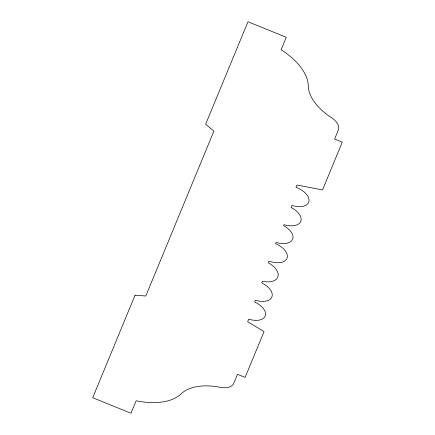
<?xml version="1.0" encoding="UTF-8"?>
<svg xmlns="http://www.w3.org/2000/svg" width="435" height="435" viewBox="0 0 435 435"><rect width="100%" height="100%" fill="white"/><g stroke="black" fill="none" stroke-linecap="round" stroke-linejoin="round"><path stroke-width="0.65" d="M135.046 295.213L92.715 397.731L130.995 413.25L136.15 400.765A58.562 32.75 21.9 0 0 181.477 393.544A52.369 29.286 21.9 0 1 217.87 386.873A16.965 9.488 21.9 0 0 233.584 383.724L237.483 374.29L245.133 377.395L264.056 331.562L247.645 321.748L248.717 319.154A16.28 9.102 21.9 0 0 265.258 315.81A16.28 9.102 21.9 0 0 254.638 302.031L255.367 300.259A16.666 9.32 21.9 0 0 271.946 296.806A16.666 9.32 21.9 0 0 261.68 282.897L262.354 281.255A17.927 10.021 21.9 0 0 277.932 276.731A17.927 10.021 21.9 0 0 268.281 262.724L268.96 261.087A16.66 9.314 21.9 0 0 287.018 258.216A16.66 9.314 21.9 0 0 275.572 243.687L276.078 242.458A16.742 9.363 21.9 0 0 292.554 239.321A16.742 9.363 21.9 0 0 283.571 225.613L283.968 224.656A16.834 9.412 21.9 0 0 300.754 221.42A16.834 9.412 21.9 0 0 291.069 207.457L291.912 205.407A16.443 9.195 21.9 0 0 308.888 201.508A16.443 9.195 21.9 0 0 295.996 187.322L296.942 185.027L322.547 189.91L342.285 142.114L334.629 139.01L338.522 129.581A16.965 9.488 21.9 0 0 329.545 116.417A52.369 29.286 21.9 0 1 308.306 86.386A58.562 32.75 21.9 0 0 281.086 49.753L286.241 37.269L247.966 21.75L205.635 124.269L213.862 131.169L145.801 296.007L135.046 295.213"/></g></svg>
